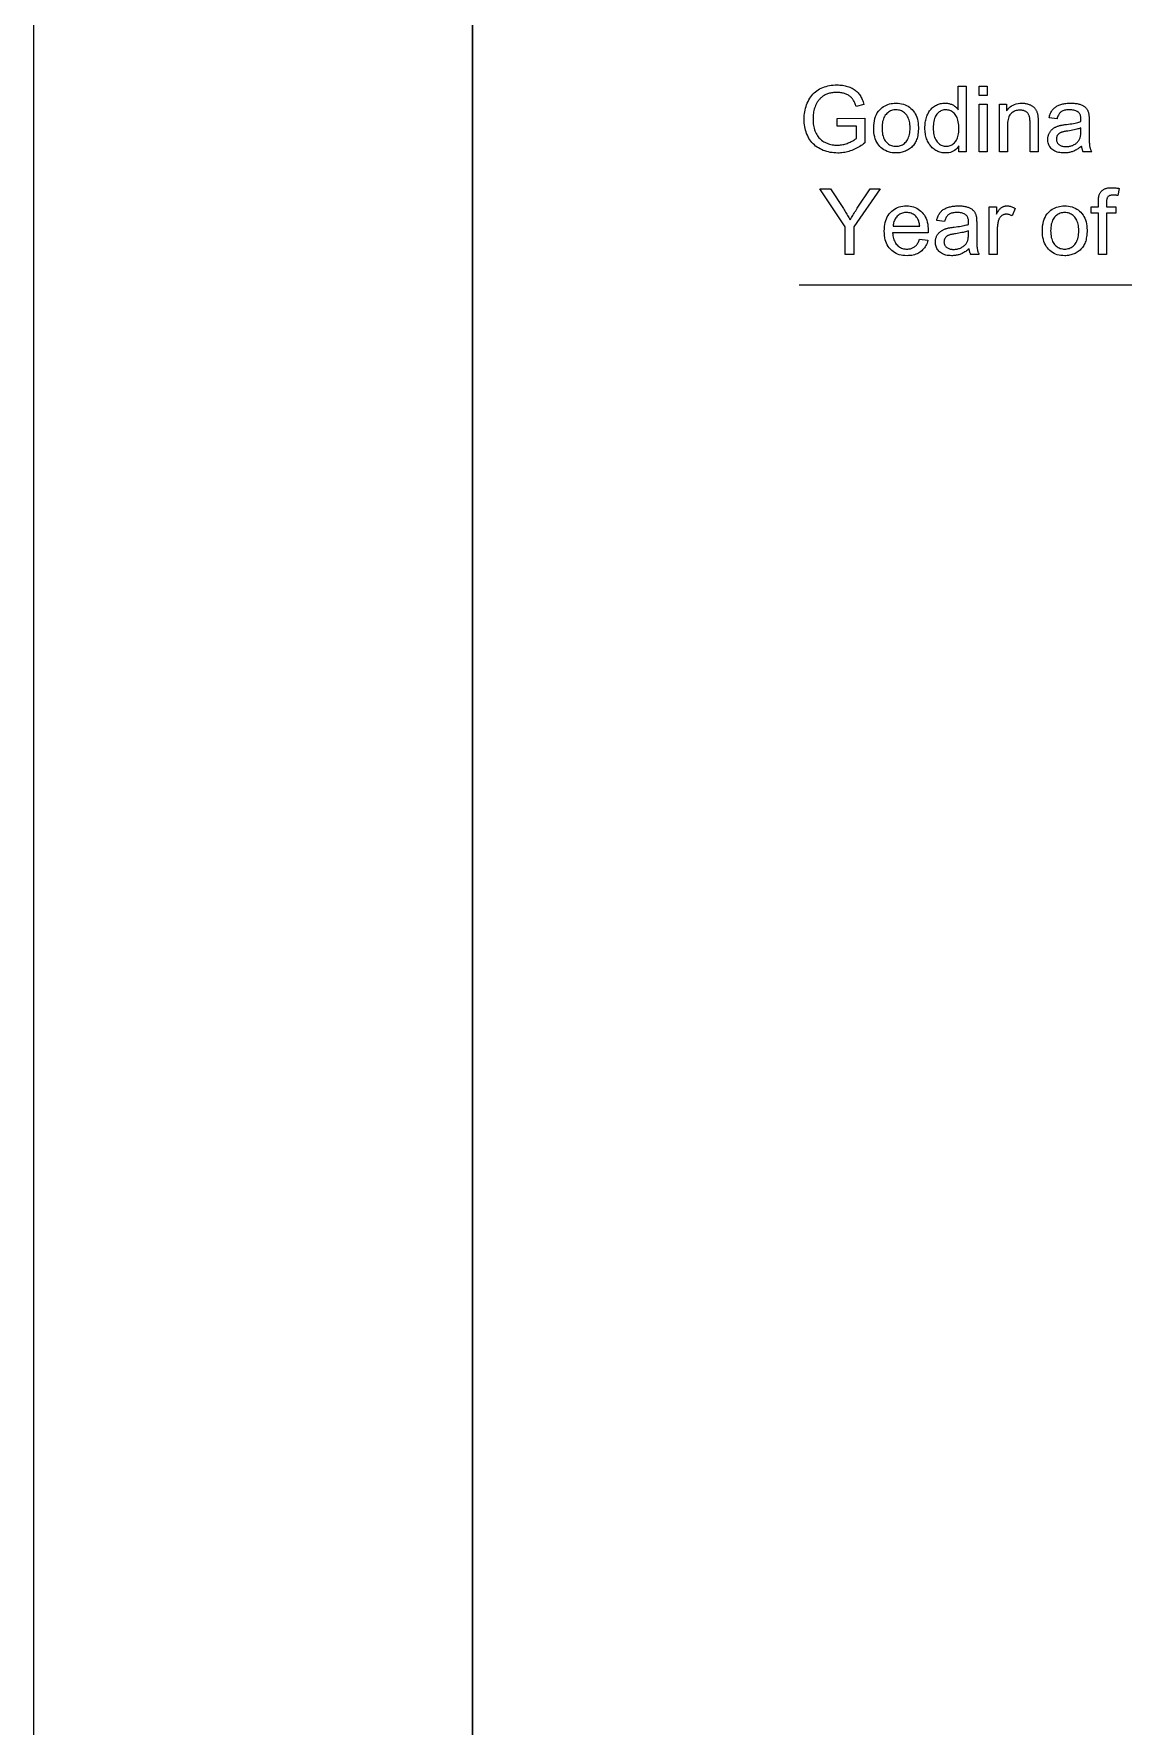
# Model space of a CAD drawing. Extents: x 0 to 297, y 0 to 420.
# Drawn here: x 0 to 49.7, y 74.7 to 151.8 of the extents above; entities that cross this region are included whole.
import ezdxf

# ---------------------------------------------------------------- set-up
doc = ezdxf.new("R2010")
doc.units = 0

msp = doc.modelspace()

# ---------------------------------------------------------------- linework, layer by layer
at = {"color": 7, "lineweight": 13}
msp.add_line((0, 0), (0, 420), dxfattribs=at)
at = {"color": 7, "lineweight": 30}
msp.add_line((20, 5), (20, 415), dxfattribs=at)
at = {"color": 7, "lineweight": 13}
msp.add_lwpolyline([(94.691, 182.455), (76.451, 140.364), (34.894, 140.364)], dxfattribs=at)
for points in [[(36.622, 147.611), (36.622, 147.963), (37.892, 147.965), (37.892, 146.852), (37.834, 146.806), (37.775, 146.763), (37.715, 146.722), (37.655, 146.684), (37.595, 146.647), (37.535, 146.613), (37.474, 146.582), (37.412, 146.553), (37.351, 146.526), (37.289, 146.501), (37.226, 146.478), (37.164, 146.458), (37.101, 146.441), (37.037, 146.426), (36.974, 146.413), (36.91, 146.402), (36.845, 146.394), (36.781, 146.388), (36.716, 146.384), (36.65, 146.383), (36.563, 146.385), (36.477, 146.391), (36.392, 146.4), (36.31, 146.413), (36.228, 146.431), (36.149, 146.451), (36.071, 146.476), (35.995, 146.504), (35.92, 146.537), (35.847, 146.572), (35.777, 146.612), (35.71, 146.655), (35.646, 146.701), (35.586, 146.751), (35.53, 146.804), (35.477, 146.86), (35.428, 146.92), (35.382, 146.983), (35.34, 147.05), (35.302, 147.12), (35.267, 147.192), (35.235, 147.266), (35.208, 147.342), (35.184, 147.42), (35.164, 147.499), (35.147, 147.58), (35.134, 147.662), (35.125, 147.747), (35.119, 147.832), (35.117, 147.92), (35.119, 148.007), (35.125, 148.093), (35.134, 148.178), (35.147, 148.261), (35.163, 148.343), (35.183, 148.425), (35.207, 148.505), (35.235, 148.583), (35.266, 148.661), (35.301, 148.738), (35.339, 148.812), (35.38, 148.882), (35.425, 148.948), (35.473, 149.01), (35.524, 149.068), (35.578, 149.123), (35.636, 149.173), (35.696, 149.22), (35.76, 149.263), (35.828, 149.301), (35.897, 149.336), (35.969, 149.368), (36.043, 149.395), (36.119, 149.419), (36.197, 149.439), (36.278, 149.456), (36.36, 149.469), (36.444, 149.478), (36.531, 149.484), (36.62, 149.486), (36.684, 149.484), (36.747, 149.481), (36.809, 149.476), (36.87, 149.469), (36.929, 149.459), (36.987, 149.448), (37.044, 149.434), (37.1, 149.418), (37.155, 149.4), (37.208, 149.38), (37.259, 149.358), (37.308, 149.335), (37.355, 149.309), (37.4, 149.283), (37.442, 149.254), (37.483, 149.224), (37.52, 149.192), (37.556, 149.158), (37.589, 149.123), (37.62, 149.086), (37.649, 149.048), (37.677, 149.007), (37.703, 148.963), (37.728, 148.918), (37.752, 148.87), (37.774, 148.819), (37.794, 148.767), (37.813, 148.712), (37.831, 148.655), (37.847, 148.595), (37.489, 148.497), (37.475, 148.542), (37.461, 148.585), (37.446, 148.626), (37.43, 148.665), (37.414, 148.702), (37.396, 148.737), (37.379, 148.77), (37.36, 148.801), (37.341, 148.83), (37.321, 148.857), (37.301, 148.883), (37.278, 148.908), (37.254, 148.931), (37.227, 148.954), (37.2, 148.975), (37.17, 148.996), (37.139, 149.015), (37.106, 149.033), (37.071, 149.051), (37.035, 149.067), (36.997, 149.082), (36.959, 149.095), (36.92, 149.107), (36.879, 149.117), (36.838, 149.126), (36.797, 149.133), (36.754, 149.139), (36.711, 149.143), (36.667, 149.145), (36.622, 149.146), (36.568, 149.145), (36.516, 149.142), (36.465, 149.138), (36.416, 149.133), (36.368, 149.125), (36.321, 149.116), (36.277, 149.105), (36.233, 149.093), (36.191, 149.079), (36.151, 149.063), (36.112, 149.046), (36.075, 149.028), (36.039, 149.008), (36.004, 148.988), (35.972, 148.967), (35.94, 148.945), (35.911, 148.921), (35.882, 148.897), (35.856, 148.871), (35.831, 148.845), (35.807, 148.818), (35.784, 148.79), (35.762, 148.762), (35.742, 148.733), (35.722, 148.703), (35.704, 148.673), (35.687, 148.643), (35.671, 148.612), (35.655, 148.58), (35.641, 148.548), (35.62, 148.492), (35.6, 148.435), (35.583, 148.377), (35.568, 148.318), (35.555, 148.258), (35.545, 148.197), (35.537, 148.136), (35.531, 148.073), (35.528, 148.009), (35.527, 147.945), (35.528, 147.866), (35.532, 147.789), (35.539, 147.716), (35.549, 147.645), (35.561, 147.576), (35.576, 147.51), (35.594, 147.447), (35.615, 147.387), (35.639, 147.329), (35.665, 147.273), (35.694, 147.221), (35.725, 147.171), (35.759, 147.124), (35.796, 147.08), (35.834, 147.038), (35.876, 146.999), (35.92, 146.963), (35.966, 146.93), (36.015, 146.9), (36.067, 146.872), (36.12, 146.847), (36.174, 146.825), (36.228, 146.805), (36.283, 146.788), (36.339, 146.774), (36.396, 146.762), (36.453, 146.753), (36.51, 146.747), (36.569, 146.743), (36.628, 146.741), (36.679, 146.742), (36.73, 146.745), (36.781, 146.75), (36.832, 146.757), (36.882, 146.766), (36.933, 146.777), (36.983, 146.79), (37.032, 146.805), (37.082, 146.822), (37.131, 146.841), (37.179, 146.861), (37.225, 146.881), (37.268, 146.901), (37.309, 146.922), (37.347, 146.943), (37.383, 146.964), (37.417, 146.986), (37.448, 147.008), (37.477, 147.03), (37.504, 147.052), (37.504, 147.611)], [(42.171, 146.434), (42.171, 146.709), (42.128, 146.647), (42.081, 146.592), (42.03, 146.544), (41.975, 146.502), (41.916, 146.466), (41.853, 146.437), (41.787, 146.414), (41.716, 146.398), (41.642, 146.388), (41.564, 146.385), (41.512, 146.387), (41.461, 146.391), (41.411, 146.398), (41.362, 146.408), (41.314, 146.421), (41.267, 146.437), (41.22, 146.455), (41.175, 146.477), (41.13, 146.501), (41.086, 146.528), (41.043, 146.558), (41.003, 146.59), (40.964, 146.625), (40.927, 146.661), (40.892, 146.7), (40.86, 146.741), (40.829, 146.785), (40.8, 146.83), (40.773, 146.878), (40.748, 146.929), (40.725, 146.981), (40.705, 147.034), (40.687, 147.09), (40.671, 147.146), (40.658, 147.205), (40.648, 147.264), (40.639, 147.326), (40.633, 147.389), (40.63, 147.453), (40.628, 147.519), (40.629, 147.583), (40.633, 147.647), (40.638, 147.709), (40.646, 147.77), (40.656, 147.829), (40.667, 147.888), (40.682, 147.945), (40.698, 148.001), (40.716, 148.056), (40.737, 148.109), (40.76, 148.161), (40.785, 148.21), (40.812, 148.257), (40.841, 148.301), (40.872, 148.343), (40.906, 148.383), (40.942, 148.42), (40.98, 148.454), (41.02, 148.486), (41.062, 148.516), (41.106, 148.542), (41.151, 148.566), (41.197, 148.588), (41.244, 148.606), (41.292, 148.621), (41.341, 148.634), (41.391, 148.644), (41.442, 148.651), (41.494, 148.655), (41.547, 148.657), (41.586, 148.656), (41.624, 148.653), (41.661, 148.649), (41.697, 148.643), (41.733, 148.636), (41.767, 148.627), (41.801, 148.616), (41.834, 148.604), (41.866, 148.59), (41.897, 148.574), (41.927, 148.557), (41.956, 148.539), (41.984, 148.52), (42.011, 148.5), (42.036, 148.478), (42.061, 148.456), (42.084, 148.433), (42.106, 148.409), (42.127, 148.384), (42.147, 148.358), (42.147, 149.434), (42.513, 149.434), (42.513, 146.434)], [(43.094, 149.011), (43.094, 149.434), (43.463, 149.434), (43.463, 149.011)], [(38.293, 147.521), (38.297, 147.639), (38.307, 147.75), (38.324, 147.855), (38.347, 147.954), (38.377, 148.046), (38.414, 148.133), (38.458, 148.213), (38.508, 148.286), (38.565, 148.354), (38.629, 148.415), (38.686, 148.461), (38.746, 148.502), (38.808, 148.538), (38.873, 148.57), (38.94, 148.596), (39.01, 148.618), (39.082, 148.635), (39.156, 148.647), (39.233, 148.654), (39.313, 148.657), (39.401, 148.654), (39.485, 148.645), (39.567, 148.63), (39.645, 148.61), (39.72, 148.583), (39.791, 148.551), (39.86, 148.513), (39.925, 148.469), (39.987, 148.419), (40.045, 148.363), (40.099, 148.302), (40.148, 148.237), (40.19, 148.167), (40.227, 148.092), (40.259, 148.013), (40.284, 147.93), (40.304, 147.842), (40.318, 147.75), (40.327, 147.653), (40.33, 147.552), (40.328, 147.47), (40.325, 147.391), (40.318, 147.316), (40.309, 147.245), (40.298, 147.177), (40.284, 147.113), (40.268, 147.052), (40.249, 146.995), (40.228, 146.942), (40.204, 146.892), (40.177, 146.845), (40.149, 146.8), (40.118, 146.757), (40.085, 146.717), (40.049, 146.678), (40.011, 146.642), (39.971, 146.608), (39.929, 146.576), (39.884, 146.546), (39.837, 146.518), (39.789, 146.493), (39.74, 146.47), (39.689, 146.45), (39.638, 146.433), (39.586, 146.418), (39.533, 146.407), (39.479, 146.397), (39.425, 146.391), (39.369, 146.387), (39.313, 146.385), (39.223, 146.388), (39.137, 146.397), (39.055, 146.412), (38.975, 146.432), (38.9, 146.458), (38.828, 146.491), (38.759, 146.529), (38.694, 146.573), (38.633, 146.622), (38.575, 146.678), (38.521, 146.739), (38.474, 146.805), (38.431, 146.877), (38.395, 146.953), (38.364, 147.035), (38.338, 147.122), (38.319, 147.214), (38.305, 147.311), (38.296, 147.413)], [(38.672, 147.521), (38.674, 147.44), (38.679, 147.362), (38.688, 147.289), (38.701, 147.221), (38.718, 147.156), (38.738, 147.096), (38.761, 147.039), (38.789, 146.987), (38.82, 146.939), (38.854, 146.896), (38.892, 146.856), (38.931, 146.821), (38.972, 146.79), (39.015, 146.763), (39.06, 146.74), (39.107, 146.721), (39.155, 146.707), (39.206, 146.696), (39.258, 146.69), (39.313, 146.688), (39.366, 146.69), (39.419, 146.696), (39.469, 146.707), (39.517, 146.721), (39.564, 146.74), (39.608, 146.763), (39.651, 146.79), (39.692, 146.822), (39.732, 146.857), (39.769, 146.897), (39.804, 146.941), (39.834, 146.989), (39.862, 147.042), (39.885, 147.099), (39.906, 147.16), (39.922, 147.226), (39.935, 147.296), (39.944, 147.371), (39.949, 147.45), (39.951, 147.533), (39.949, 147.612), (39.944, 147.687), (39.935, 147.758), (39.922, 147.824), (39.905, 147.888), (39.885, 147.947), (39.861, 148.002), (39.834, 148.053), (39.803, 148.101), (39.768, 148.144), (39.73, 148.184), (39.691, 148.219), (39.65, 148.25), (39.607, 148.277), (39.562, 148.3), (39.516, 148.319), (39.468, 148.333), (39.418, 148.343), (39.366, 148.35), (39.313, 148.352), (39.258, 148.35), (39.206, 148.344), (39.155, 148.333), (39.107, 148.319), (39.06, 148.3), (39.015, 148.277), (38.972, 148.251), (38.931, 148.22), (38.892, 148.184), (38.854, 148.145), (38.82, 148.102), (38.789, 148.054), (38.761, 148.002), (38.738, 147.946), (38.718, 147.886), (38.701, 147.821), (38.688, 147.752), (38.679, 147.68), (38.674, 147.602)], [(41.007, 147.519), (41.009, 147.438), (41.014, 147.36), (41.023, 147.287), (41.035, 147.219), (41.051, 147.154), (41.07, 147.094), (41.093, 147.038), (41.12, 146.986), (41.15, 146.938), (41.183, 146.895), (41.219, 146.856), (41.256, 146.82), (41.294, 146.789), (41.334, 146.762), (41.375, 146.74), (41.417, 146.721), (41.46, 146.707), (41.505, 146.696), (41.551, 146.69), (41.598, 146.688), (41.646, 146.69), (41.692, 146.696), (41.737, 146.706), (41.78, 146.72), (41.822, 146.737), (41.862, 146.759), (41.901, 146.785), (41.938, 146.814), (41.974, 146.848), (42.009, 146.886), (42.041, 146.927), (42.069, 146.973), (42.095, 147.023), (42.117, 147.077), (42.135, 147.135), (42.15, 147.197), (42.162, 147.264), (42.171, 147.334), (42.176, 147.409), (42.177, 147.488), (42.176, 147.575), (42.171, 147.657), (42.162, 147.735), (42.15, 147.807), (42.135, 147.875), (42.116, 147.938), (42.093, 147.996), (42.067, 148.05), (42.038, 148.099), (42.006, 148.143), (41.97, 148.183), (41.934, 148.218), (41.895, 148.25), (41.855, 148.277), (41.814, 148.3), (41.771, 148.318), (41.726, 148.333), (41.679, 148.343), (41.632, 148.35), (41.582, 148.352), (41.534, 148.35), (41.487, 148.344), (41.442, 148.334), (41.398, 148.32), (41.357, 148.302), (41.316, 148.28), (41.278, 148.254), (41.241, 148.223), (41.205, 148.189), (41.172, 148.151), (41.14, 148.109), (41.112, 148.062), (41.088, 148.01), (41.066, 147.954), (41.048, 147.893), (41.033, 147.827), (41.022, 147.757), (41.014, 147.682), (41.009, 147.603)], [(43.094, 146.434), (43.094, 148.608), (43.463, 148.608), (43.463, 146.434)], [(44.023, 146.434), (44.023, 148.608), (44.355, 148.608), (44.355, 148.299), (44.405, 148.367), (44.459, 148.428), (44.518, 148.481), (44.58, 148.528), (44.647, 148.567), (44.719, 148.599), (44.794, 148.624), (44.874, 148.642), (44.958, 148.653), (45.047, 148.657), (45.086, 148.656), (45.124, 148.654), (45.162, 148.65), (45.199, 148.645), (45.235, 148.639), (45.271, 148.631), (45.306, 148.622), (45.341, 148.612), (45.374, 148.6), (45.408, 148.586), (45.44, 148.572), (45.47, 148.556), (45.499, 148.54), (45.526, 148.523), (45.552, 148.505), (45.576, 148.486), (45.598, 148.466), (45.618, 148.445), (45.637, 148.423), (45.654, 148.401), (45.67, 148.378), (45.685, 148.353), (45.699, 148.328), (45.712, 148.302), (45.724, 148.276), (45.735, 148.248), (45.745, 148.219), (45.754, 148.19), (45.762, 148.16), (45.769, 148.129), (45.773, 148.107), (45.776, 148.082), (45.779, 148.054), (45.782, 148.022), (45.784, 147.988), (45.786, 147.951), (45.788, 147.91), (45.789, 147.867), (45.789, 147.82), (45.789, 147.771), (45.789, 146.434), (45.421, 146.434), (45.421, 147.756), (45.421, 147.8), (45.419, 147.842), (45.417, 147.881), (45.414, 147.918), (45.41, 147.953), (45.406, 147.986), (45.4, 148.016), (45.394, 148.044), (45.386, 148.069), (45.378, 148.093), (45.369, 148.115), (45.358, 148.136), (45.346, 148.156), (45.333, 148.175), (45.318, 148.193), (45.303, 148.211), (45.285, 148.227), (45.267, 148.243), (45.247, 148.257), (45.226, 148.271), (45.203, 148.284), (45.18, 148.295), (45.156, 148.305), (45.132, 148.314), (45.107, 148.321), (45.081, 148.327), (45.054, 148.331), (45.026, 148.335), (44.998, 148.337), (44.969, 148.337), (44.922, 148.336), (44.877, 148.331), (44.833, 148.324), (44.791, 148.314), (44.75, 148.3), (44.71, 148.284), (44.671, 148.264), (44.633, 148.242), (44.597, 148.216), (44.563, 148.188), (44.53, 148.156), (44.501, 148.118), (44.475, 148.074), (44.453, 148.026), (44.434, 147.972), (44.419, 147.912), (44.407, 147.848), (44.399, 147.778), (44.393, 147.702), (44.392, 147.621), (44.392, 146.434)], [(47.772, 146.702), (47.732, 146.669), (47.691, 146.637), (47.651, 146.607), (47.611, 146.58), (47.572, 146.554), (47.532, 146.531), (47.493, 146.509), (47.455, 146.49), (47.416, 146.472), (47.378, 146.457), (47.34, 146.443), (47.302, 146.431), (47.262, 146.42), (47.223, 146.411), (47.182, 146.403), (47.141, 146.397), (47.1, 146.392), (47.058, 146.388), (47.015, 146.386), (46.972, 146.385), (46.902, 146.387), (46.836, 146.392), (46.772, 146.401), (46.712, 146.413), (46.656, 146.429), (46.602, 146.448), (46.552, 146.471), (46.505, 146.497), (46.462, 146.527), (46.422, 146.56), (46.385, 146.596), (46.352, 146.634), (46.324, 146.674), (46.299, 146.716), (46.277, 146.759), (46.26, 146.805), (46.247, 146.853), (46.237, 146.902), (46.231, 146.954), (46.229, 147.007), (46.23, 147.039), (46.232, 147.07), (46.236, 147.101), (46.241, 147.131), (46.248, 147.16), (46.255, 147.189), (46.265, 147.217), (46.276, 147.245), (46.288, 147.272), (46.302, 147.299), (46.317, 147.325), (46.333, 147.35), (46.35, 147.373), (46.367, 147.396), (46.386, 147.418), (46.405, 147.439), (46.426, 147.458), (46.447, 147.477), (46.469, 147.494), (46.492, 147.511), (46.516, 147.526), (46.541, 147.541), (46.566, 147.555), (46.591, 147.568), (46.617, 147.581), (46.644, 147.593), (46.672, 147.603), (46.7, 147.614), (46.728, 147.623), (46.757, 147.631), (46.78, 147.637), (46.805, 147.643), (46.832, 147.648), (46.862, 147.654), (46.893, 147.66), (46.927, 147.665), (46.963, 147.671), (47.002, 147.676), (47.042, 147.681), (47.085, 147.687), (47.172, 147.698), (47.254, 147.709), (47.331, 147.72), (47.404, 147.733), (47.472, 147.745), (47.535, 147.758), (47.594, 147.771), (47.648, 147.785), (47.697, 147.799), (47.742, 147.814), (47.742, 147.828), (47.742, 147.842), (47.743, 147.854), (47.743, 147.865), (47.743, 147.876), (47.743, 147.885), (47.743, 147.893), (47.744, 147.899), (47.744, 147.905), (47.744, 147.91), (47.743, 147.953), (47.739, 147.995), (47.734, 148.033), (47.727, 148.069), (47.718, 148.102), (47.706, 148.132), (47.693, 148.16), (47.677, 148.185), (47.659, 148.207), (47.639, 148.227), (47.61, 148.251), (47.577, 148.272), (47.542, 148.291), (47.504, 148.307), (47.464, 148.321), (47.421, 148.332), (47.374, 148.341), (47.326, 148.347), (47.274, 148.351), (47.22, 148.352), (47.169, 148.351), (47.121, 148.348), (47.076, 148.344), (47.034, 148.337), (46.994, 148.329), (46.957, 148.319), (46.923, 148.307), (46.891, 148.294), (46.862, 148.278), (46.836, 148.261), (46.812, 148.241), (46.789, 148.219), (46.768, 148.193), (46.747, 148.165), (46.728, 148.135), (46.711, 148.101), (46.694, 148.065), (46.679, 148.025), (46.665, 147.983), (46.653, 147.938), (46.293, 147.988), (46.303, 148.033), (46.315, 148.076), (46.328, 148.118), (46.342, 148.158), (46.358, 148.197), (46.375, 148.233), (46.393, 148.268), (46.412, 148.301), (46.433, 148.332), (46.454, 148.361), (46.478, 148.389), (46.503, 148.415), (46.531, 148.44), (46.561, 148.464), (46.592, 148.487), (46.626, 148.508), (46.661, 148.528), (46.699, 148.547), (46.738, 148.564), (46.78, 148.58), (46.823, 148.595), (46.868, 148.608), (46.914, 148.619), (46.961, 148.629), (47.01, 148.638), (47.06, 148.644), (47.111, 148.65), (47.164, 148.654), (47.218, 148.656), (47.273, 148.657), (47.328, 148.656), (47.38, 148.654), (47.431, 148.651), (47.479, 148.646), (47.525, 148.64), (47.569, 148.633), (47.611, 148.625), (47.651, 148.615), (47.689, 148.604), (47.725, 148.591), (47.759, 148.578), (47.791, 148.564), (47.821, 148.549), (47.85, 148.533), (47.876, 148.517), (47.901, 148.5), (47.924, 148.483), (47.945, 148.465), (47.964, 148.446), (47.981, 148.426), (47.997, 148.406), (48.012, 148.385), (48.026, 148.362), (48.039, 148.339), (48.051, 148.314), (48.062, 148.289), (48.072, 148.262), (48.081, 148.234), (48.089, 148.206), (48.096, 148.176), (48.099, 148.155), (48.102, 148.132), (48.105, 148.106), (48.107, 148.076), (48.109, 148.044), (48.111, 148.008), (48.112, 147.97), (48.113, 147.928), (48.114, 147.884), (48.114, 147.836), (48.114, 147.345), (48.114, 147.246), (48.115, 147.155), (48.116, 147.071), (48.118, 146.994), (48.12, 146.926), (48.123, 146.865), (48.126, 146.811), (48.129, 146.765), (48.133, 146.726), (48.138, 146.695), (48.143, 146.668), (48.149, 146.641), (48.156, 146.615), (48.164, 146.588), (48.173, 146.562), (48.182, 146.536), (48.193, 146.51), (48.205, 146.485), (48.217, 146.459), (48.231, 146.434), (47.846, 146.434), (47.835, 146.458), (47.825, 146.482), (47.815, 146.507), (47.807, 146.532), (47.799, 146.559), (47.792, 146.586), (47.786, 146.614), (47.781, 146.643), (47.776, 146.672)], [(47.742, 147.525), (47.7, 147.509), (47.653, 147.493), (47.603, 147.478), (47.549, 147.464), (47.491, 147.449), (47.429, 147.436), (47.363, 147.423), (47.292, 147.41), (47.218, 147.398), (47.14, 147.386), (47.096, 147.379), (47.054, 147.372), (47.016, 147.366), (46.98, 147.358), (46.946, 147.351), (46.915, 147.344), (46.887, 147.336), (46.862, 147.328), (46.839, 147.32), (46.819, 147.312), (46.8, 147.304), (46.783, 147.294), (46.766, 147.284), (46.75, 147.273), (46.735, 147.262), (46.721, 147.249), (46.708, 147.236), (46.696, 147.223), (46.684, 147.208), (46.673, 147.193), (46.664, 147.177), (46.655, 147.16), (46.647, 147.144), (46.641, 147.127), (46.635, 147.109), (46.63, 147.092), (46.627, 147.074), (46.624, 147.055), (46.623, 147.037), (46.622, 147.018), (46.623, 146.989), (46.627, 146.961), (46.632, 146.934), (46.64, 146.908), (46.65, 146.882), (46.662, 146.858), (46.677, 146.835), (46.694, 146.813), (46.713, 146.792), (46.734, 146.772), (46.757, 146.753), (46.783, 146.737), (46.81, 146.722), (46.84, 146.709), (46.871, 146.698), (46.905, 146.689), (46.941, 146.683), (46.978, 146.678), (47.018, 146.675), (47.06, 146.674), (47.102, 146.675), (47.143, 146.677), (47.184, 146.682), (47.223, 146.689), (47.261, 146.697), (47.299, 146.707), (47.335, 146.719), (47.371, 146.733), (47.405, 146.749), (47.439, 146.767), (47.471, 146.786), (47.502, 146.807), (47.53, 146.829), (47.557, 146.852), (47.583, 146.877), (47.606, 146.903), (47.628, 146.931), (47.648, 146.96), (47.666, 146.99), (47.682, 147.022), (47.694, 147.048), (47.704, 147.076), (47.713, 147.107), (47.72, 147.141), (47.727, 147.176), (47.732, 147.214), (47.736, 147.255), (47.739, 147.297), (47.741, 147.342), (47.742, 147.39)], [(36.995, 141.752), (36.995, 143.023), (35.839, 144.752), (36.322, 144.752), (36.913, 143.848), (36.946, 143.797), (36.978, 143.746), (37.009, 143.695), (37.041, 143.645), (37.071, 143.594), (37.102, 143.543), (37.131, 143.492), (37.161, 143.442), (37.19, 143.391), (37.218, 143.34), (37.246, 143.388), (37.274, 143.437), (37.304, 143.487), (37.335, 143.538), (37.367, 143.59), (37.401, 143.644), (37.435, 143.699), (37.471, 143.755), (37.508, 143.812), (37.546, 143.87), (38.127, 144.752), (38.589, 144.752), (37.392, 143.023), (37.392, 141.752)], [(48.539, 141.752), (48.539, 143.639), (48.213, 143.639), (48.213, 143.925), (48.539, 143.925), (48.539, 144.157), (48.539, 144.199), (48.54, 144.24), (48.542, 144.278), (48.545, 144.314), (48.548, 144.348), (48.553, 144.379), (48.558, 144.408), (48.564, 144.435), (48.57, 144.46), (48.578, 144.482), (48.589, 144.51), (48.602, 144.537), (48.617, 144.563), (48.633, 144.588), (48.651, 144.612), (48.671, 144.634), (48.692, 144.656), (48.714, 144.677), (48.739, 144.696), (48.765, 144.714), (48.793, 144.731), (48.823, 144.746), (48.855, 144.76), (48.889, 144.771), (48.926, 144.781), (48.964, 144.789), (49.005, 144.795), (49.048, 144.8), (49.093, 144.802), (49.14, 144.803), (49.172, 144.803), (49.204, 144.802), (49.237, 144.8), (49.27, 144.797), (49.304, 144.794), (49.339, 144.79), (49.374, 144.785), (49.41, 144.78), (49.447, 144.774), (49.484, 144.767), (49.429, 144.445), (49.406, 144.449), (49.384, 144.453), (49.361, 144.456), (49.339, 144.458), (49.317, 144.461), (49.296, 144.462), (49.274, 144.464), (49.253, 144.465), (49.233, 144.466), (49.212, 144.466), (49.179, 144.465), (49.149, 144.463), (49.12, 144.459), (49.093, 144.454), (49.069, 144.448), (49.046, 144.44), (49.025, 144.431), (49.006, 144.42), (48.989, 144.408), (48.975, 144.394), (48.961, 144.379), (48.95, 144.36), (48.939, 144.34), (48.93, 144.317), (48.922, 144.291), (48.916, 144.263), (48.911, 144.233), (48.908, 144.2), (48.906, 144.164), (48.905, 144.126), (48.905, 143.925), (49.329, 143.925), (49.329, 143.639), (48.905, 143.639), (48.905, 141.752)], [(40.386, 142.452), (40.767, 142.405), (40.747, 142.34), (40.724, 142.278), (40.699, 142.218), (40.67, 142.162), (40.638, 142.109), (40.603, 142.059), (40.565, 142.011), (40.524, 141.967), (40.48, 141.926), (40.433, 141.887), (40.383, 141.852), (40.33, 141.821), (40.275, 141.793), (40.217, 141.769), (40.156, 141.749), (40.092, 141.733), (40.026, 141.72), (39.957, 141.71), (39.885, 141.705), (39.811, 141.703), (39.717, 141.706), (39.628, 141.715), (39.543, 141.73), (39.461, 141.75), (39.383, 141.777), (39.31, 141.809), (39.24, 141.847), (39.174, 141.891), (39.113, 141.941), (39.055, 141.997), (39.002, 142.058), (38.954, 142.124), (38.912, 142.194), (38.876, 142.27), (38.845, 142.35), (38.82, 142.434), (38.801, 142.524), (38.787, 142.618), (38.778, 142.717), (38.775, 142.82), (38.778, 142.928), (38.787, 143.03), (38.801, 143.127), (38.821, 143.22), (38.846, 143.307), (38.877, 143.39), (38.914, 143.468), (38.956, 143.541), (39.004, 143.609), (39.058, 143.672), (39.116, 143.729), (39.177, 143.781), (39.242, 143.826), (39.311, 143.866), (39.382, 143.899), (39.457, 143.926), (39.535, 143.947), (39.617, 143.962), (39.702, 143.972), (39.79, 143.975), (39.876, 143.972), (39.958, 143.963), (40.038, 143.948), (40.114, 143.927), (40.186, 143.9), (40.256, 143.868), (40.322, 143.829), (40.386, 143.785), (40.446, 143.734), (40.503, 143.678), (40.555, 143.616), (40.602, 143.55), (40.643, 143.478), (40.679, 143.402), (40.71, 143.321), (40.735, 143.235), (40.754, 143.144), (40.768, 143.049), (40.776, 142.948), (40.779, 142.843), (40.779, 142.836), (40.779, 142.829), (40.779, 142.82), (40.778, 142.812), (40.778, 142.802), (40.778, 142.792), (40.778, 142.781), (40.777, 142.77), (40.777, 142.757), (40.777, 142.745), (39.156, 142.745), (39.162, 142.675), (39.171, 142.608), (39.183, 142.545), (39.198, 142.485), (39.217, 142.429), (39.239, 142.375), (39.264, 142.326), (39.292, 142.279), (39.324, 142.236), (39.359, 142.196), (39.396, 142.16), (39.435, 142.128), (39.476, 142.099), (39.519, 142.074), (39.563, 142.054), (39.61, 142.036), (39.658, 142.023), (39.708, 142.014), (39.759, 142.008), (39.813, 142.006), (39.853, 142.007), (39.892, 142.01), (39.929, 142.016), (39.965, 142.023), (40.001, 142.033), (40.035, 142.044), (40.067, 142.058), (40.099, 142.074), (40.129, 142.092), (40.159, 142.112), (40.187, 142.135), (40.214, 142.16), (40.239, 142.188), (40.264, 142.218), (40.287, 142.251), (40.309, 142.286), (40.33, 142.324), (40.35, 142.364), (40.369, 142.407)], [(39.176, 143.048), (40.39, 143.048), (40.384, 143.101), (40.377, 143.152), (40.367, 143.2), (40.356, 143.245), (40.343, 143.288), (40.328, 143.327), (40.311, 143.364), (40.293, 143.399), (40.273, 143.43), (40.251, 143.459), (40.215, 143.499), (40.176, 143.536), (40.136, 143.567), (40.093, 143.595), (40.049, 143.619), (40.002, 143.638), (39.953, 143.653), (39.902, 143.663), (39.85, 143.67), (39.794, 143.672), (39.745, 143.67), (39.696, 143.665), (39.65, 143.656), (39.604, 143.645), (39.561, 143.629), (39.519, 143.611), (39.479, 143.589), (39.44, 143.563), (39.403, 143.534), (39.368, 143.502), (39.335, 143.467), (39.305, 143.429), (39.278, 143.39), (39.254, 143.348), (39.234, 143.303), (39.216, 143.257), (39.201, 143.208), (39.19, 143.157), (39.182, 143.103)], [(42.647, 142.02), (42.606, 141.987), (42.566, 141.955), (42.526, 141.925), (42.486, 141.898), (42.446, 141.872), (42.407, 141.848), (42.368, 141.827), (42.33, 141.807), (42.291, 141.79), (42.253, 141.775), (42.215, 141.761), (42.176, 141.749), (42.137, 141.738), (42.097, 141.729), (42.057, 141.721), (42.016, 141.715), (41.975, 141.71), (41.933, 141.706), (41.89, 141.704), (41.847, 141.703), (41.777, 141.705), (41.71, 141.71), (41.647, 141.719), (41.587, 141.731), (41.53, 141.747), (41.477, 141.766), (41.427, 141.789), (41.38, 141.815), (41.337, 141.845), (41.297, 141.878), (41.26, 141.914), (41.227, 141.952), (41.198, 141.992), (41.173, 142.034), (41.152, 142.077), (41.135, 142.123), (41.121, 142.171), (41.112, 142.22), (41.106, 142.272), (41.104, 142.325), (41.105, 142.357), (41.107, 142.388), (41.111, 142.418), (41.116, 142.448), (41.122, 142.478), (41.13, 142.507), (41.14, 142.535), (41.151, 142.563), (41.163, 142.59), (41.177, 142.617), (41.192, 142.643), (41.208, 142.668), (41.224, 142.691), (41.242, 142.714), (41.261, 142.736), (41.28, 142.756), (41.301, 142.776), (41.322, 142.795), (41.344, 142.812), (41.367, 142.829), (41.391, 142.844), (41.415, 142.859), (41.44, 142.873), (41.466, 142.886), (41.492, 142.899), (41.519, 142.91), (41.546, 142.921), (41.574, 142.931), (41.603, 142.941), (41.632, 142.949), (41.655, 142.955), (41.68, 142.961), (41.707, 142.966), (41.737, 142.972), (41.768, 142.977), (41.802, 142.983), (41.838, 142.988), (41.876, 142.994), (41.917, 142.999), (41.96, 143.005), (42.046, 143.015), (42.129, 143.027), (42.206, 143.038), (42.279, 143.05), (42.347, 143.063), (42.41, 143.076), (42.469, 143.089), (42.523, 143.103), (42.572, 143.117), (42.616, 143.131), (42.617, 143.146), (42.617, 143.16), (42.617, 143.172), (42.618, 143.183), (42.618, 143.193), (42.618, 143.202), (42.618, 143.21), (42.618, 143.217), (42.618, 143.223), (42.618, 143.228), (42.617, 143.271), (42.614, 143.312), (42.609, 143.351), (42.602, 143.386), (42.592, 143.42), (42.581, 143.45), (42.567, 143.478), (42.552, 143.503), (42.534, 143.525), (42.514, 143.545), (42.485, 143.569), (42.452, 143.59), (42.417, 143.609), (42.379, 143.625), (42.339, 143.638), (42.295, 143.65), (42.249, 143.658), (42.2, 143.665), (42.149, 143.668), (42.095, 143.67), (42.044, 143.669), (41.996, 143.666), (41.951, 143.661), (41.908, 143.655), (41.869, 143.647), (41.832, 143.637), (41.797, 143.625), (41.766, 143.611), (41.737, 143.596), (41.711, 143.579), (41.687, 143.559), (41.664, 143.537), (41.642, 143.511), (41.622, 143.483), (41.603, 143.452), (41.586, 143.419), (41.569, 143.382), (41.554, 143.343), (41.54, 143.301), (41.528, 143.256), (41.168, 143.305), (41.178, 143.351), (41.19, 143.394), (41.203, 143.436), (41.217, 143.476), (41.233, 143.514), (41.249, 143.551), (41.267, 143.586), (41.287, 143.618), (41.307, 143.65), (41.329, 143.679), (41.353, 143.707), (41.378, 143.733), (41.406, 143.758), (41.435, 143.782), (41.467, 143.805), (41.5, 143.826), (41.536, 143.846), (41.574, 143.865), (41.613, 143.882), (41.655, 143.898), (41.698, 143.912), (41.742, 143.925), (41.788, 143.937), (41.836, 143.947), (41.884, 143.955), (41.934, 143.962), (41.986, 143.968), (42.038, 143.972), (42.092, 143.974), (42.148, 143.975), (42.202, 143.974), (42.255, 143.972), (42.305, 143.969), (42.354, 143.964), (42.4, 143.958), (42.444, 143.951), (42.486, 143.943), (42.526, 143.933), (42.564, 143.922), (42.6, 143.909), (42.634, 143.896), (42.666, 143.882), (42.696, 143.867), (42.724, 143.851), (42.751, 143.835), (42.776, 143.818), (42.798, 143.801), (42.819, 143.783), (42.839, 143.764), (42.856, 143.744), (42.872, 143.724), (42.887, 143.703), (42.901, 143.68), (42.914, 143.657), (42.925, 143.632), (42.936, 143.606), (42.946, 143.58), (42.955, 143.552), (42.963, 143.523), (42.97, 143.494), (42.974, 143.473), (42.977, 143.45), (42.98, 143.424), (42.982, 143.394), (42.984, 143.362), (42.986, 143.326), (42.987, 143.288), (42.988, 143.246), (42.989, 143.202), (42.989, 143.154), (42.989, 142.663), (42.989, 142.564), (42.99, 142.473), (42.991, 142.389), (42.993, 142.312), (42.995, 142.244), (42.997, 142.182), (43, 142.129), (43.004, 142.083), (43.008, 142.044), (43.012, 142.013), (43.018, 141.986), (43.024, 141.959), (43.031, 141.932), (43.039, 141.906), (43.047, 141.88), (43.057, 141.854), (43.068, 141.828), (43.08, 141.803), (43.092, 141.777), (43.106, 141.752), (42.721, 141.752), (42.71, 141.776), (42.7, 141.8), (42.69, 141.824), (42.682, 141.85), (42.674, 141.877), (42.667, 141.904), (42.661, 141.932), (42.655, 141.96), (42.651, 141.99)], [(43.556, 141.752), (43.556, 143.925), (43.887, 143.925), (43.887, 143.596), (43.912, 143.641), (43.937, 143.682), (43.962, 143.721), (43.986, 143.756), (44.009, 143.788), (44.033, 143.817), (44.055, 143.843), (44.078, 143.865), (44.1, 143.885), (44.122, 143.901), (44.143, 143.915), (44.165, 143.927), (44.188, 143.938), (44.211, 143.948), (44.234, 143.956), (44.258, 143.963), (44.283, 143.968), (44.307, 143.972), (44.332, 143.974), (44.358, 143.975), (44.395, 143.973), (44.433, 143.97), (44.47, 143.964), (44.508, 143.956), (44.546, 143.945), (44.584, 143.932), (44.622, 143.916), (44.66, 143.899), (44.698, 143.878), (44.737, 143.856), (44.61, 143.514), (44.583, 143.529), (44.556, 143.543), (44.529, 143.555), (44.502, 143.565), (44.475, 143.574), (44.448, 143.581), (44.421, 143.587), (44.394, 143.591), (44.367, 143.593), (44.34, 143.594), (44.316, 143.593), (44.292, 143.591), (44.269, 143.587), (44.247, 143.582), (44.225, 143.576), (44.203, 143.568), (44.183, 143.558), (44.162, 143.547), (44.142, 143.535), (44.123, 143.521), (44.104, 143.506), (44.086, 143.49), (44.07, 143.473), (44.054, 143.454), (44.04, 143.435), (44.027, 143.414), (44.015, 143.392), (44.004, 143.369), (43.994, 143.345), (43.985, 143.32), (43.974, 143.28), (43.963, 143.24), (43.954, 143.199), (43.946, 143.157), (43.939, 143.114), (43.934, 143.071), (43.93, 143.027), (43.927, 142.982), (43.925, 142.936), (43.924, 142.89), (43.924, 141.752)], [(45.983, 142.839), (45.986, 142.956), (45.996, 143.068), (46.013, 143.173), (46.036, 143.272), (46.067, 143.364), (46.104, 143.451), (46.147, 143.531), (46.198, 143.604), (46.255, 143.672), (46.318, 143.733), (46.376, 143.779), (46.435, 143.82), (46.498, 143.856), (46.562, 143.888), (46.629, 143.914), (46.699, 143.936), (46.771, 143.953), (46.846, 143.965), (46.922, 143.972), (47.002, 143.975), (47.09, 143.972), (47.175, 143.963), (47.256, 143.948), (47.334, 143.928), (47.409, 143.901), (47.481, 143.869), (47.549, 143.831), (47.614, 143.787), (47.676, 143.737), (47.734, 143.681), (47.789, 143.62), (47.837, 143.555), (47.88, 143.485), (47.917, 143.41), (47.948, 143.331), (47.973, 143.248), (47.993, 143.16), (48.008, 143.068), (48.016, 142.971), (48.019, 142.87), (48.018, 142.787), (48.014, 142.709), (48.008, 142.634), (47.999, 142.563), (47.987, 142.495), (47.974, 142.431), (47.957, 142.37), (47.938, 142.313), (47.917, 142.259), (47.893, 142.21), (47.867, 142.163), (47.838, 142.118), (47.807, 142.075), (47.774, 142.034), (47.739, 141.996), (47.701, 141.96), (47.661, 141.926), (47.618, 141.894), (47.574, 141.864), (47.527, 141.836), (47.478, 141.811), (47.429, 141.788), (47.379, 141.768), (47.327, 141.751), (47.275, 141.736), (47.222, 141.724), (47.169, 141.715), (47.114, 141.708), (47.058, 141.704), (47.002, 141.703), (46.912, 141.706), (46.826, 141.715), (46.744, 141.729), (46.665, 141.75), (46.589, 141.776), (46.517, 141.808), (46.449, 141.846), (46.384, 141.89), (46.322, 141.94), (46.264, 141.996), (46.211, 142.057), (46.163, 142.123), (46.121, 142.195), (46.084, 142.271), (46.053, 142.353), (46.028, 142.44), (46.008, 142.532), (45.994, 142.629), (45.986, 142.731)], [(46.361, 142.839), (46.363, 142.757), (46.369, 142.68), (46.378, 142.607), (46.39, 142.538), (46.407, 142.474), (46.427, 142.413), (46.451, 142.357), (46.478, 142.305), (46.509, 142.257), (46.543, 142.214), (46.581, 142.174), (46.62, 142.139), (46.661, 142.108), (46.704, 142.081), (46.749, 142.058), (46.796, 142.039), (46.845, 142.025), (46.895, 142.014), (46.948, 142.008), (47.002, 142.006), (47.056, 142.008), (47.108, 142.014), (47.158, 142.025), (47.206, 142.039), (47.253, 142.058), (47.298, 142.081), (47.341, 142.108), (47.382, 142.14), (47.421, 142.175), (47.458, 142.215), (47.493, 142.259), (47.524, 142.307), (47.551, 142.36), (47.575, 142.417), (47.595, 142.478), (47.611, 142.544), (47.624, 142.614), (47.633, 142.689), (47.639, 142.768), (47.64, 142.851), (47.638, 142.93), (47.633, 143.005), (47.624, 143.075), (47.611, 143.142), (47.595, 143.205), (47.574, 143.265), (47.551, 143.32), (47.523, 143.371), (47.492, 143.418), (47.457, 143.462), (47.42, 143.501), (47.38, 143.537), (47.339, 143.568), (47.296, 143.595), (47.252, 143.618), (47.205, 143.636), (47.157, 143.651), (47.107, 143.661), (47.055, 143.668), (47.002, 143.67), (46.948, 143.668), (46.895, 143.661), (46.845, 143.651), (46.796, 143.637), (46.749, 143.618), (46.704, 143.595), (46.661, 143.568), (46.62, 143.537), (46.581, 143.502), (46.543, 143.463), (46.509, 143.42), (46.478, 143.372), (46.451, 143.32), (46.427, 143.264), (46.407, 143.204), (46.39, 143.139), (46.378, 143.07), (46.369, 142.997), (46.363, 142.92)], [(42.616, 142.843), (42.574, 142.827), (42.528, 142.811), (42.478, 142.796), (42.424, 142.781), (42.366, 142.767), (42.304, 142.754), (42.237, 142.74), (42.167, 142.728), (42.093, 142.715), (42.015, 142.704), (41.971, 142.697), (41.929, 142.69), (41.89, 142.683), (41.854, 142.676), (41.821, 142.669), (41.79, 142.662), (41.762, 142.654), (41.737, 142.646), (41.714, 142.638), (41.694, 142.63), (41.675, 142.622), (41.658, 142.612), (41.641, 142.602), (41.625, 142.591), (41.61, 142.58), (41.596, 142.567), (41.583, 142.554), (41.57, 142.54), (41.559, 142.526), (41.548, 142.51), (41.539, 142.494), (41.53, 142.478), (41.522, 142.462), (41.515, 142.445), (41.51, 142.427), (41.505, 142.41), (41.502, 142.392), (41.499, 142.373), (41.498, 142.354), (41.497, 142.335), (41.498, 142.306), (41.502, 142.278), (41.507, 142.251), (41.515, 142.225), (41.525, 142.2), (41.537, 142.176), (41.552, 142.153), (41.568, 142.131), (41.587, 142.11), (41.609, 142.09), (41.632, 142.071), (41.657, 142.055), (41.685, 142.04), (41.714, 142.027), (41.746, 142.016), (41.78, 142.007), (41.815, 142), (41.853, 141.996), (41.893, 141.993), (41.935, 141.992), (41.977, 141.993), (42.018, 141.995), (42.058, 142), (42.098, 142.007), (42.136, 142.015), (42.173, 142.025), (42.21, 142.037), (42.245, 142.051), (42.28, 142.067), (42.314, 142.085), (42.346, 142.104), (42.376, 142.125), (42.405, 142.147), (42.432, 142.17), (42.457, 142.195), (42.481, 142.221), (42.503, 142.249), (42.522, 142.278), (42.541, 142.308), (42.557, 142.34), (42.568, 142.366), (42.578, 142.394), (42.587, 142.425), (42.595, 142.458), (42.602, 142.494), (42.607, 142.532), (42.611, 142.572), (42.614, 142.615), (42.616, 142.66), (42.616, 142.708)]]:
    msp.add_lwpolyline(points, close=True, dxfattribs=at)

doc.saveas('drawing.dxf')
